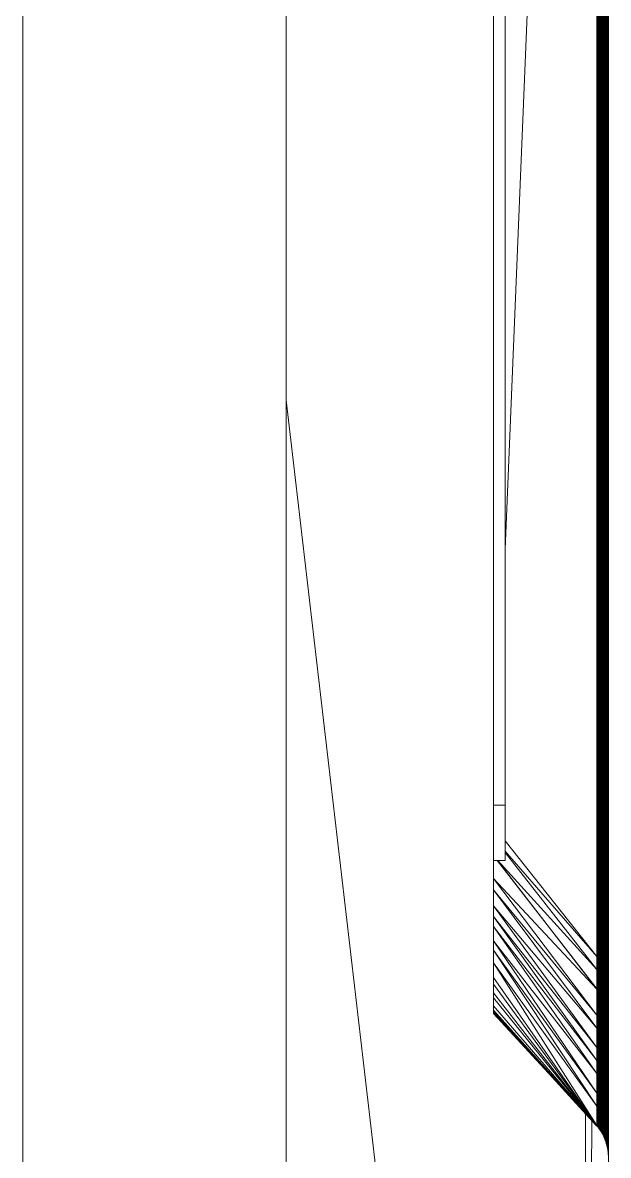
# Model space of a CAD drawing. Header units: millimetres. Extents: x 586.5 to 618.3, y 239.1 to 272.6.
# Drawn here: x 595.4555 to 595.5, y 261.3468 to 261.4328 of the extents above; entities that cross this region are included whole.
import ezdxf

# ---------------------------------------------------------------- set-up
doc = ezdxf.new("R2010")
doc.units = ezdxf.units.MM
doc.header["$LTSCALE"] = 75
doc.layers.add('A-GENM', color=253, linetype='Continuous', lineweight=9)

# ---------------------------------------------------------------- blocks, each defined once
blk = doc.blocks.new('Object 78487 - Object-283474-Subsolo')
at = {"layer": 'A-GENM'}
for p, q in [((-34830.866, 12590), (-34830.866, 12190)), ((-34830.866, 12590), (-34830.866, 12190)), ((-34810.866, 12190), (-34810.866, 12590)), ((-34810.866, 12590), (-34810.866, 12190))]:
    blk.add_line(p, q, dxfattribs=at)
blk = doc.blocks.new('Object 78487 - Object 78487-283478-Subsolo')
blk.add_blockref('Object 78487 - Object-283474-Subsolo', (0, 0))
blk = doc.blocks.new('_2597901 -  2597901-283655-Subsolo')
at = {"layer": 'A-GENM'}
for p, q in [((-34786.421, 12825.633), (-34786.421, 12364.84)), ((-34786.421, 12825.633), (-34786.421, 12458.167)), ((-34786.451, 12687.707), (-34786.451, 12458.507)), ((-34786.451, 12458.566), (-34786.451, 12687.707)), ((-34786.442, 12458.448), (-34786.442, 12687.766)), ((-34786.442, 12687.707), (-34786.442, 12458.507)), ((-34786.442, 12458.448), (-34786.442, 12687.707)), ((-34786.435, 12687.824), (-34786.435, 12458.388)), ((-34786.435, 12458.448), (-34786.435, 12687.824)), ((-34786.435, 12458.448), (-34786.435, 12687.766)), ((-34786.43, 12687.881), (-34786.43, 12458.331)), ((-34786.43, 12458.388), (-34786.43, 12687.881)), ((-34786.43, 12458.388), (-34786.43, 12687.824)), ((-34786.426, 12687.937), (-34786.426, 12458.276)), ((-34786.426, 12458.331), (-34786.426, 12687.937)), ((-34786.426, 12458.331), (-34786.426, 12687.881)), ((-34786.423, 12458.221), (-34786.423, 12687.992)), ((-34786.423, 12687.937), (-34786.423, 12458.276)), ((-34786.423, 12458.221), (-34786.423, 12687.937)), ((-34786.421, 12688.045), (-34786.421, 12458.221)), ((-34786.421, 12688.045), (-34786.421, 12458.167)), ((-34786.421, 12458.221), (-34786.421, 12687.992)), ((-34786.688, 12686.821), (-34786.688, 12459.392)), ((-34786.688, 12459.455), (-34786.688, 12686.821)), ((-34786.665, 12459.328), (-34786.665, 12686.885)), ((-34786.665, 12686.821), (-34786.665, 12459.392)), ((-34786.665, 12459.328), (-34786.665, 12686.821)), ((-34786.642, 12686.949), (-34786.642, 12459.264)), ((-34786.642, 12459.328), (-34786.642, 12686.949)), ((-34786.642, 12459.328), (-34786.642, 12686.885)), ((-34786.619, 12687.013), (-34786.619, 12459.2)), ((-34786.619, 12459.264), (-34786.619, 12687.013)), ((-34786.619, 12459.264), (-34786.619, 12686.949)), ((-34786.598, 12459.136), (-34786.598, 12687.078)), ((-34786.598, 12687.013), (-34786.598, 12459.2)), ((-34786.598, 12459.136), (-34786.598, 12687.013)), ((-34786.579, 12459.071), (-34786.579, 12687.142)), ((-34786.579, 12687.078), (-34786.579, 12459.136)), ((-34786.579, 12459.071), (-34786.579, 12687.078)), ((-34786.558, 12459.007), (-34786.558, 12687.207)), ((-34786.558, 12687.142), (-34786.558, 12459.071)), ((-34786.558, 12459.007), (-34786.558, 12687.142)), ((-34786.542, 12687.271), (-34786.542, 12458.943)), ((-34786.542, 12459.007), (-34786.542, 12687.271)), ((-34786.542, 12459.007), (-34786.542, 12687.207)), ((-34786.526, 12458.879), (-34786.526, 12687.335)), ((-34786.526, 12687.271), (-34786.526, 12458.943)), ((-34786.526, 12458.879), (-34786.526, 12687.271)), ((-34786.509, 12458.815), (-34786.509, 12687.398)), ((-34786.509, 12687.335), (-34786.509, 12458.879)), ((-34786.509, 12458.815), (-34786.509, 12687.335)), ((-34786.495, 12458.752), (-34786.495, 12687.462)), ((-34786.495, 12687.398), (-34786.495, 12458.815)), ((-34786.495, 12458.752), (-34786.495, 12687.398)), ((-34786.481, 12687.523), (-34786.481, 12458.69)), ((-34786.481, 12458.752), (-34786.481, 12687.523)), ((-34786.481, 12458.752), (-34786.481, 12687.462)), ((-34786.47, 12458.628), (-34786.47, 12687.585)), ((-34786.47, 12687.523), (-34786.47, 12458.69)), ((-34786.47, 12458.628), (-34786.47, 12687.523)), ((-34786.46, 12687.646), (-34786.46, 12458.566)), ((-34786.46, 12458.628), (-34786.46, 12687.646)), ((-34786.46, 12458.628), (-34786.46, 12687.585)), ((-34786.451, 12458.566), (-34786.451, 12687.646)), ((-34787.139, 12460.243), (-34787.139, 12685.97)), ((-34787.107, 12686.018), (-34787.107, 12460.195)), ((-34787.107, 12686.018), (-34787.107, 12460.243)), ((-34787.107, 12460.243), (-34787.107, 12685.97)), ((-34787.072, 12460.146), (-34787.072, 12686.068)), ((-34787.072, 12686.018), (-34787.072, 12460.195)), ((-34787.072, 12686.018), (-34787.072, 12460.146)), ((-34787.039, 12686.118), (-34787.039, 12460.095)), ((-34787.039, 12686.118), (-34787.039, 12460.146)), ((-34787.039, 12460.146), (-34787.039, 12686.068)), ((-34787.007, 12460.043), (-34787.007, 12686.17)), ((-34787.007, 12686.118), (-34787.007, 12460.095)), ((-34787.007, 12686.118), (-34787.007, 12460.043)), ((-34786.974, 12686.224), (-34786.974, 12459.989)), ((-34786.974, 12686.224), (-34786.974, 12460.043)), ((-34786.974, 12460.043), (-34786.974, 12686.17)), ((-34786.944, 12459.934), (-34786.944, 12686.279)), ((-34786.944, 12686.224), (-34786.944, 12459.989)), ((-34786.944, 12686.224), (-34786.944, 12459.934)), ((-34786.912, 12459.878), (-34786.912, 12686.336)), ((-34786.912, 12686.279), (-34786.912, 12459.934)), ((-34786.912, 12459.878), (-34786.912, 12686.279)), ((-34786.881, 12686.393), (-34786.881, 12459.82)), ((-34786.881, 12459.878), (-34786.881, 12686.393)), ((-34786.881, 12459.878), (-34786.881, 12686.336)), ((-34786.851, 12459.762), (-34786.851, 12686.452)), ((-34786.851, 12686.393), (-34786.851, 12459.82)), ((-34786.851, 12459.762), (-34786.851, 12686.393)), ((-34786.823, 12686.512), (-34786.823, 12459.702)), ((-34786.823, 12459.762), (-34786.823, 12686.512)), ((-34786.823, 12459.762), (-34786.823, 12686.452)), ((-34786.795, 12459.641), (-34786.795, 12686.572)), ((-34786.795, 12686.512), (-34786.795, 12459.702)), ((-34786.795, 12459.641), (-34786.795, 12686.512)), ((-34786.767, 12459.58), (-34786.767, 12686.634)), ((-34786.767, 12686.572), (-34786.767, 12459.641)), ((-34786.767, 12459.58), (-34786.767, 12686.572)), ((-34786.739, 12459.517), (-34786.739, 12686.695)), ((-34786.739, 12686.634), (-34786.739, 12459.58)), ((-34786.739, 12459.517), (-34786.739, 12686.634)), ((-34786.714, 12686.758), (-34786.714, 12459.455)), ((-34786.714, 12459.517), (-34786.714, 12686.758)), ((-34786.714, 12459.517), (-34786.714, 12686.695)), ((-34786.688, 12459.455), (-34786.688, 12686.758)), ((-34787.242, 12460.375), (-34787.242, 12685.838)), ((-34787.242, 12685.798), (-34787.242, 12460.415)), ((-34787.242, 12460.375), (-34787.242, 12685.798)), ((-34787.207, 12685.88), (-34787.207, 12460.332)), ((-34787.207, 12685.88), (-34787.207, 12460.375)), ((-34787.207, 12460.375), (-34787.207, 12685.838)), ((-34787.172, 12460.288), (-34787.172, 12685.925)), ((-34787.172, 12685.88), (-34787.172, 12460.332)), ((-34787.172, 12685.88), (-34787.172, 12460.288)), ((-34787.139, 12685.925), (-34787.139, 12460.288)), ((-34787.139, 12685.925), (-34787.139, 12460.243)), ((-34794.258, 12504.22), (-34787.293, 12672.431)), ((-34787.293, 12672.431), (-34787.293, 12473.291)), ((-34787.288, 12672.431), (-34787.288, 12473.291)), ((-34795.13, 12664.01), (-34795.13, 12471.266)), ((-34795.13, 12514.531), (-34795.13, 12664.01)), ((-34795.129, 12484.77), (-34795.129, 12566.308)), ((-34795.129, 12566.308), (-34795.129, 12484.77)), ((-34794.258, 12566.308), (-34794.258, 12484.77)), ((-34794.258, 12484.77), (-34794.258, 12566.308)), ((-34788.163, 12320.583), (-34810.866, 12515.539)), ((-34795.129, 12484.77), (-34795.129, 12480.57)), ((-34795.129, 12480.57), (-34795.129, 12484.77)), ((-34795.129, 12480.57), (-34795.129, 12484.77)), ((-34795.129, 12484.77), (-34795.129, 12480.57)), ((-34794.258, 12484.77), (-34795.129, 12484.77)), ((-34795.129, 12484.77), (-34794.258, 12484.77)), ((-34794.258, 12484.77), (-34794.258, 12480.57)), ((-34794.258, 12480.57), (-34794.258, 12484.77)), ((-34794.258, 12484.77), (-34794.258, 12480.57)), ((-34794.258, 12480.57), (-34794.258, 12484.77)), ((-34787.295, 12473.291), (-34794.258, 12482.076)), ((-34794.258, 12482.074), (-34787.293, 12473.291)), ((-34787.295, 12473.291), (-34794.258, 12481.279)), ((-34795.13, 12479.212), (-34795.13, 12480.57)), ((-34795.13, 12479.212), (-34795.13, 12480.57)), ((-34795.13, 12480.57), (-34795.13, 12471.266)), ((-34795.13, 12471.266), (-34795.13, 12480.57)), ((-34795.13, 12471.266), (-34795.13, 12480.57)), ((-34795.13, 12471.266), (-34795.13, 12480.57)), ((-34795.13, 12480.57), (-34795.13, 12476.809)), ((-34795.13, 12480.57), (-34795.13, 12475.862)), ((-34795.13, 12480.57), (-34795.13, 12474.507)), ((-34795.13, 12480.57), (-34795.13, 12473.131)), ((-34795.13, 12480.57), (-34795.13, 12473.52)), ((-34795.13, 12480.57), (-34795.13, 12471.366)), ((-34795.13, 12480.57), (-34795.13, 12478.087)), ((-34795.13, 12480.57), (-34795.13, 12476.809)), ((-34794.258, 12480.57), (-34795.129, 12480.57)), ((-34795.129, 12480.57), (-34794.258, 12480.57)), ((-34794.258, 12480.57), (-34795.129, 12480.57)), ((-34795.129, 12480.57), (-34794.258, 12480.57)), ((-34794.845, 12480.57), (-34787.281, 12470.823)), ((-34787.293, 12470.821), (-34794.834, 12480.57)), ((-34787.305, 12472.303), (-34794.795, 12480.57)), ((-34787.305, 12472.303), (-34794.258, 12481.187)), ((-34795.13, 12480.292), (-34795.13, 12471.736)), ((-34795.13, 12479.858), (-34795.13, 12472.261)), ((-34795.13, 12479.212), (-34795.13, 12479.817)), ((-34795.13, 12478.363), (-34795.13, 12479.817)), ((-34795.13, 12479.817), (-34795.13, 12479.157)), ((-34795.13, 12479.817), (-34795.13, 12478.087)), ((-34795.13, 12479.634), (-34795.13, 12472.556)), ((-34795.13, 12479.212), (-34795.13, 12478.363)), ((-34795.13, 12479.212), (-34787.293, 12470.821)), ((-34795.13, 12479.212), (-34787.293, 12468.847)), ((-34795.13, 12478.363), (-34795.13, 12479.157)), ((-34795.13, 12477.127), (-34795.13, 12479.157)), ((-34795.13, 12479.157), (-34795.13, 12478.087)), ((-34795.13, 12478.363), (-34795.13, 12477.127)), ((-34787.293, 12468.847), (-34795.13, 12478.363)), ((-34795.13, 12478.363), (-34787.293, 12467.86)), ((-34795.13, 12477.127), (-34795.13, 12478.087)), ((-34795.13, 12476.333), (-34795.13, 12478.087)), ((-34795.13, 12477.437), (-34795.13, 12478.087)), ((-34795.13, 12478.087), (-34795.13, 12476.809)), ((-34795.13, 12476.333), (-34795.13, 12477.437)), ((-34795.13, 12475.564), (-34795.13, 12477.437)), ((-34795.13, 12477.437), (-34795.13, 12476.809)), ((-34795.13, 12477.127), (-34795.13, 12476.333)), ((-34787.293, 12467.86), (-34795.13, 12477.127)), ((-34795.13, 12477.127), (-34787.293, 12466.379)), ((-34795.13, 12475.564), (-34795.13, 12476.809)), ((-34795.13, 12474.47), (-34795.13, 12476.809)), ((-34795.13, 12476.809), (-34795.13, 12475.862)), ((-34795.13, 12476.333), (-34795.13, 12475.564)), ((-34787.293, 12466.379), (-34795.13, 12476.333)), ((-34795.13, 12476.333), (-34787.293, 12465.391)), ((-34795.13, 12474.47), (-34795.13, 12475.862)), ((-34795.13, 12473.783), (-34795.13, 12475.862)), ((-34795.13, 12475.862), (-34795.13, 12475.313)), ((-34795.13, 12475.862), (-34795.13, 12474.507)), ((-34795.13, 12475.564), (-34795.13, 12474.47)), ((-34787.293, 12465.391), (-34795.13, 12475.564)), ((-34795.13, 12475.564), (-34787.293, 12464.403)), ((-34795.13, 12473.783), (-34795.13, 12475.313)), ((-34795.13, 12472.822), (-34795.13, 12475.313)), ((-34795.13, 12475.313), (-34795.13, 12474.507)), ((-34795.13, 12472.822), (-34795.13, 12474.507)), ((-34795.13, 12471.685), (-34795.13, 12474.507)), ((-34795.13, 12474.507), (-34795.13, 12473.52)), ((-34795.13, 12474.47), (-34795.13, 12473.783)), ((-34787.293, 12464.403), (-34795.13, 12474.47)), ((-34795.13, 12474.47), (-34787.293, 12462.922)), ((-34795.13, 12473.783), (-34795.13, 12472.822)), ((-34787.293, 12462.922), (-34795.13, 12473.783)), ((-34795.13, 12473.783), (-34787.293, 12461.935)), ((-34795.13, 12471.685), (-34795.13, 12473.52)), ((-34795.13, 12471.184), (-34795.13, 12473.52)), ((-34795.13, 12473.131), (-34795.13, 12473.52)), ((-34795.13, 12471.184), (-34795.13, 12473.131)), ((-34795.13, 12470.521), (-34795.13, 12473.131)), ((-34795.13, 12473.131), (-34795.13, 12472.556)), ((-34795.13, 12472.822), (-34795.13, 12471.685)), ((-34787.293, 12461.935), (-34795.13, 12472.822)), ((-34795.13, 12472.822), (-34787.293, 12460.453)), ((-34787.295, 12473.291), (-34787.291, 12472.303)), ((-34787.288, 12473.291), (-34787.288, 12472.303)), ((-34787.288, 12471.559), (-34787.288, 12473.291)), ((-34795.13, 12470.521), (-34795.13, 12472.556)), ((-34795.13, 12470.141), (-34795.13, 12472.556)), ((-34795.13, 12472.261), (-34795.13, 12472.556)), ((-34795.13, 12470.141), (-34795.13, 12472.261)), ((-34795.13, 12469.538), (-34795.13, 12472.261)), ((-34795.13, 12471.736), (-34795.13, 12472.261)), ((-34787.305, 12472.303), (-34787.281, 12470.823)), ((-34787.288, 12472.303), (-34787.288, 12470.821)), ((-34795.13, 12469.538), (-34795.13, 12471.736)), ((-34795.13, 12469.225), (-34795.13, 12471.736)), ((-34795.13, 12471.736), (-34795.13, 12471.366)), ((-34795.13, 12471.736), (-34795.13, 12471.475)), ((-34787.293, 12460.453), (-34795.13, 12471.685)), ((-34787.293, 12460.453), (-34795.13, 12471.685)), ((-34795.13, 12471.685), (-34795.13, 12471.184)), ((-34795.13, 12469.225), (-34795.13, 12471.475)), ((-34795.13, 12469.085), (-34795.13, 12471.475)), ((-34795.13, 12471.366), (-34795.13, 12471.475)), ((-34795.13, 12469.085), (-34795.13, 12471.366)), ((-34795.13, 12468.974), (-34795.13, 12471.366)), ((-34795.13, 12471.266), (-34795.13, 12471.366)), ((-34795.13, 12471.142), (-34795.13, 12471.266)), ((-34795.13, 12468.974), (-34795.13, 12471.266)), ((-34795.13, 12471.266), (-34795.13, 12471.142)), ((-34787.293, 12460.453), (-34795.13, 12471.184)), ((-34787.293, 12460.453), (-34795.13, 12471.184)), ((-34795.13, 12471.184), (-34795.13, 12470.521)), ((-34795.13, 12468.974), (-34795.13, 12471.142)), ((-34795.13, 12468.974), (-34795.13, 12471.142)), ((-34787.293, 12460.453), (-34795.13, 12470.521)), ((-34787.293, 12460.453), (-34795.13, 12470.521)), ((-34795.13, 12470.521), (-34795.13, 12470.141)), ((-34787.293, 12460.453), (-34795.13, 12470.141)), ((-34787.293, 12460.453), (-34795.13, 12470.141)), ((-34795.13, 12470.141), (-34795.13, 12469.538)), ((-34787.293, 12470.821), (-34787.293, 12468.847)), ((-34787.288, 12465.391), (-34787.288, 12470.823)), ((-34787.288, 12465.391), (-34787.288, 12470.823)), ((-34787.288, 12470.821), (-34787.288, 12468.847)), ((-34787.288, 12464.403), (-34787.288, 12470.821)), ((-34787.293, 12460.453), (-34795.13, 12469.538)), ((-34787.293, 12460.453), (-34795.13, 12469.538)), ((-34795.13, 12469.538), (-34795.13, 12469.225)), ((-34787.293, 12460.453), (-34795.13, 12469.225)), ((-34787.293, 12460.453), (-34795.13, 12469.225)), ((-34795.13, 12469.225), (-34795.13, 12469.085)), ((-34795.144, 12469.074), (-34795.116, 12468.985)), ((-34795.144, 12469.074), (-34787.279, 12460.465)), ((-34787.307, 12460.441), (-34795.144, 12469.074)), ((-34787.293, 12460.453), (-34795.13, 12469.085)), ((-34795.13, 12469.085), (-34795.13, 12468.974)), ((-34787.293, 12460.453), (-34795.13, 12469.085)), ((-34787.293, 12460.453), (-34795.13, 12468.974)), ((-34787.705, 12460.902), (-34795.13, 12468.974)), ((-34787.293, 12460.453), (-34795.13, 12468.974)), ((-34787.705, 12460.902), (-34795.13, 12468.974)), ((-34787.307, 12460.441), (-34795.116, 12468.985)), ((-34787.293, 12468.847), (-34787.293, 12467.86)), ((-34787.288, 12468.847), (-34787.288, 12467.86)), ((-34787.288, 12464.403), (-34787.288, 12468.847)), ((-34787.293, 12467.86), (-34787.293, 12466.379)), ((-34787.288, 12466.379), (-34787.288, 12467.86)), ((-34787.288, 12464.403), (-34787.288, 12467.86)), ((-34787.293, 12466.379), (-34787.293, 12465.391)), ((-34787.288, 12465.391), (-34787.288, 12466.379)), ((-34787.288, 12462.922), (-34787.288, 12466.379)), ((-34787.293, 12465.391), (-34787.293, 12464.403)), ((-34787.288, 12465.391), (-34787.288, 12464.403)), ((-34787.288, 12462.922), (-34787.288, 12465.391)), ((-34787.293, 12464.403), (-34787.293, 12462.922)), ((-34787.288, 12462.922), (-34787.288, 12464.403)), ((-34787.288, 12461.935), (-34787.288, 12464.403)), ((-34787.293, 12462.922), (-34787.293, 12461.935)), ((-34787.288, 12462.922), (-34787.288, 12461.935)), ((-34788.163, 12461.826), (-34788.163, 12320.583)), ((-34787.293, 12461.935), (-34787.293, 12460.453)), ((-34787.288, 12460.453), (-34787.288, 12461.935)), ((-34787.678, 12461.061), (-34788.163, 12320.583)), ((-34787.293, 12460.453), (-34787.705, 12460.902)), ((-34787.307, 12460.441), (-34787.279, 12460.465)), ((-34787.293, 12460.453), (-34787.26, 12460.414)), ((-34787.272, 12460.428), (-34787.293, 12460.453)), ((-34787.293, 12460.453), (-34787.26, 12460.414)), ((-34787.293, 12460.453), (-34787.26, 12460.414)), ((-34787.293, 12460.453), (-34787.26, 12460.414)), ((-34787.293, 12460.453), (-34787.26, 12460.414)), ((-34787.293, 12460.453), (-34787.26, 12460.414)), ((-34787.293, 12460.453), (-34787.26, 12460.414)), ((-34787.293, 12460.453), (-34787.26, 12460.414)), ((-34787.26, 12460.414), (-34787.293, 12460.453)), ((-34787.26, 12460.414), (-34787.293, 12460.453)), ((-34787.26, 12460.414), (-34787.293, 12460.453)), ((-34787.288, 12460.415), (-34787.288, 12460.453)), ((-34787.26, 12460.414), (-34787.272, 12460.428)), ((-34787.26, 12460.414), (-34787.272, 12460.428)), ((-34787.26, 12460.414), (-34787.272, 12460.428)), ((-34787.256, 12460.416), (-34787.26, 12460.413)), ((-34787.249, 12460.4), (-34787.26, 12460.414)), ((-34787.228, 12460.371), (-34787.26, 12460.413)), ((-34787.249, 12460.4), (-34787.26, 12460.413)), ((-34787.256, 12460.416), (-34787.225, 12460.374)), ((-34787.228, 12460.371), (-34787.256, 12460.416)), ((-34787.225, 12460.374), (-34787.249, 12460.4)), ((-34787.228, 12460.371), (-34787.249, 12460.4)), ((-34787.242, 12460.375), (-34787.242, 12460.415)), ((-34787.228, 12460.371), (-34787.223, 12460.377)), ((-34787.228, 12460.371), (-34787.225, 12460.374)), ((-34787.228, 12460.371), (-34787.225, 12460.374)), ((-34787.228, 12460.371), (-34787.225, 12460.373)), ((-34787.228, 12460.371), (-34787.195, 12460.328)), ((-34787.228, 12460.371), (-34787.202, 12460.346)), ((-34787.202, 12460.346), (-34787.225, 12460.373)), ((-34787.223, 12460.377), (-34787.191, 12460.332)), ((-34787.195, 12460.328), (-34787.223, 12460.377)), ((-34787.207, 12460.332), (-34787.207, 12460.375)), ((-34787.191, 12460.332), (-34787.202, 12460.346)), ((-34787.195, 12460.328), (-34787.202, 12460.346)), ((-34787.195, 12460.328), (-34787.188, 12460.334)), ((-34787.195, 12460.328), (-34787.191, 12460.332)), ((-34787.195, 12460.328), (-34787.191, 12460.332)), ((-34787.195, 12460.328), (-34787.191, 12460.331)), ((-34787.195, 12460.328), (-34787.163, 12460.284)), ((-34787.195, 12460.328), (-34787.163, 12460.282)), ((-34787.195, 12460.328), (-34787.165, 12460.298)), ((-34787.165, 12460.298), (-34787.191, 12460.331)), ((-34787.188, 12460.334), (-34787.156, 12460.288)), ((-34787.163, 12460.282), (-34787.188, 12460.334)), ((-34787.172, 12460.288), (-34787.172, 12460.332)), ((-34787.156, 12460.288), (-34787.165, 12460.298)), ((-34787.163, 12460.284), (-34787.165, 12460.298)), ((-34787.163, 12460.284), (-34787.156, 12460.289)), ((-34787.163, 12460.284), (-34787.156, 12460.288)), ((-34787.163, 12460.282), (-34787.156, 12460.288)), ((-34787.163, 12460.284), (-34787.156, 12460.287)), ((-34787.163, 12460.284), (-34787.13, 12460.237)), ((-34787.163, 12460.284), (-34787.128, 12460.25)), ((-34787.156, 12460.289), (-34787.123, 12460.243)), ((-34787.13, 12460.237), (-34787.156, 12460.289)), ((-34787.128, 12460.25), (-34787.156, 12460.287)), ((-34787.139, 12460.243), (-34787.139, 12460.288)), ((-34787.13, 12460.237), (-34787.128, 12460.25)), ((-34787.13, 12460.237), (-34787.121, 12460.244)), ((-34787.13, 12460.237), (-34787.123, 12460.243)), ((-34787.13, 12460.237), (-34787.123, 12460.243)), ((-34787.13, 12460.237), (-34787.123, 12460.242)), ((-34787.13, 12460.237), (-34787.098, 12460.189)), ((-34787.13, 12460.237), (-34787.093, 12460.201)), ((-34787.123, 12460.243), (-34787.128, 12460.25)), ((-34787.093, 12460.201), (-34787.123, 12460.242)), ((-34787.121, 12460.244), (-34787.088, 12460.195)), ((-34787.098, 12460.189), (-34787.121, 12460.244)), ((-34787.107, 12460.195), (-34787.107, 12460.243)), ((-34787.098, 12460.189), (-34787.093, 12460.201)), ((-34787.098, 12460.189), (-34787.088, 12460.195)), ((-34787.098, 12460.189), (-34787.088, 12460.195)), ((-34787.098, 12460.189), (-34787.091, 12460.194)), ((-34787.098, 12460.189), (-34787.063, 12460.141)), ((-34787.098, 12460.189), (-34787.06, 12460.152)), ((-34787.088, 12460.196), (-34787.095, 12460.189)), ((-34787.063, 12460.141), (-34787.095, 12460.189)), ((-34787.088, 12460.195), (-34787.093, 12460.201)), ((-34787.06, 12460.152), (-34787.091, 12460.194)), ((-34787.088, 12460.196), (-34787.056, 12460.146)), ((-34787.063, 12460.141), (-34787.088, 12460.196)), ((-34787.072, 12460.146), (-34787.072, 12460.195)), ((-34787.063, 12460.141), (-34787.06, 12460.152)), ((-34787.063, 12460.141), (-34787.056, 12460.146)), ((-34787.063, 12460.141), (-34787.056, 12460.146)), ((-34787.063, 12460.141), (-34787.056, 12460.145)), ((-34787.063, 12460.141), (-34787.03, 12460.091)), ((-34787.063, 12460.141), (-34787.025, 12460.1)), ((-34787.056, 12460.146), (-34787.06, 12460.152)), ((-34787.056, 12460.146), (-34787.023, 12460.095)), ((-34787.03, 12460.091), (-34787.056, 12460.146)), ((-34787.025, 12460.1), (-34787.056, 12460.145)), ((-34787.039, 12460.095), (-34787.039, 12460.146)), ((-34787.03, 12460.091), (-34787.025, 12460.1)), ((-34787.03, 12460.091), (-34787.021, 12460.096)), ((-34787.03, 12460.091), (-34787.023, 12460.095)), ((-34787.03, 12460.091), (-34787.023, 12460.095)), ((-34787.03, 12460.091), (-34786.995, 12460.039)), ((-34787.03, 12460.091), (-34786.991, 12460.048)), ((-34787.021, 12460.096), (-34787.025, 12460.1)), ((-34786.991, 12460.048), (-34787.023, 12460.095)), ((-34787.023, 12460.095), (-34786.991, 12460.043)), ((-34786.995, 12460.039), (-34787.023, 12460.095)), ((-34787.007, 12460.043), (-34787.007, 12460.095)), ((-34786.995, 12460.039), (-34786.991, 12460.048)), ((-34786.995, 12460.039), (-34786.988, 12460.044)), ((-34786.995, 12460.039), (-34786.991, 12460.043)), ((-34786.995, 12460.039), (-34786.991, 12460.043)), ((-34786.995, 12460.039), (-34786.963, 12459.987)), ((-34786.995, 12460.039), (-34786.96, 12459.994)), ((-34786.988, 12460.044), (-34786.991, 12460.048)), ((-34786.96, 12459.994), (-34786.991, 12460.043)), ((-34786.991, 12460.043), (-34786.96, 12459.989)), ((-34786.963, 12459.987), (-34786.991, 12460.043)), ((-34786.974, 12459.989), (-34786.974, 12460.043)), ((-34786.963, 12459.987), (-34786.96, 12459.994)), ((-34786.963, 12459.987), (-34786.958, 12459.991)), ((-34786.963, 12459.987), (-34786.96, 12459.989)), ((-34786.963, 12459.987), (-34786.96, 12459.988)), ((-34786.963, 12459.987), (-34786.928, 12459.934)), ((-34786.963, 12459.987), (-34786.928, 12459.938)), ((-34786.958, 12459.991), (-34786.96, 12459.994)), ((-34786.958, 12459.989), (-34786.96, 12459.987)), ((-34786.928, 12459.938), (-34786.96, 12459.988)), ((-34786.928, 12459.934), (-34786.96, 12459.987)), ((-34786.928, 12459.934), (-34786.958, 12459.989)), ((-34786.944, 12459.934), (-34786.944, 12459.989)), ((-34786.925, 12459.935), (-34786.928, 12459.938)), ((-34786.928, 12459.934), (-34786.928, 12459.938)), ((-34786.928, 12459.934), (-34786.925, 12459.935)), ((-34786.898, 12459.906), (-34786.928, 12459.906)), ((-34786.9, 12459.906), (-34786.928, 12459.906)), ((-34786.9, 12459.906), (-34786.928, 12459.906)), ((-34786.912, 12459.878), (-34786.912, 12459.934)), ((-34786.867, 12459.849), (-34786.898, 12459.849)), ((-34786.87, 12459.849), (-34786.898, 12459.849)), ((-34786.87, 12459.849), (-34786.898, 12459.849)), ((-34786.881, 12459.878), (-34786.881, 12459.82)), ((-34786.837, 12459.791), (-34786.867, 12459.791)), ((-34786.839, 12459.791), (-34786.867, 12459.791)), ((-34786.839, 12459.791), (-34786.867, 12459.791)), ((-34786.851, 12459.762), (-34786.851, 12459.82)), ((-34786.809, 12459.731), (-34786.837, 12459.731)), ((-34786.812, 12459.731), (-34786.837, 12459.731)), ((-34786.812, 12459.731), (-34786.837, 12459.731)), ((-34786.823, 12459.762), (-34786.823, 12459.702)), ((-34786.781, 12459.672), (-34786.809, 12459.672)), ((-34786.784, 12459.672), (-34786.809, 12459.672)), ((-34786.784, 12459.672), (-34786.809, 12459.672)), ((-34786.795, 12459.641), (-34786.795, 12459.702)), ((-34786.753, 12459.61), (-34786.781, 12459.61)), ((-34786.756, 12459.61), (-34786.781, 12459.61)), ((-34786.756, 12459.61), (-34786.781, 12459.61)), ((-34786.767, 12459.58), (-34786.767, 12459.641)), ((-34786.728, 12459.549), (-34786.753, 12459.549)), ((-34786.73, 12459.549), (-34786.753, 12459.549)), ((-34786.73, 12459.549), (-34786.753, 12459.549)), ((-34786.739, 12459.517), (-34786.739, 12459.58)), ((-34786.702, 12459.486), (-34786.728, 12459.486)), ((-34786.705, 12459.486), (-34786.728, 12459.486)), ((-34786.705, 12459.486), (-34786.728, 12459.486)), ((-34786.714, 12459.517), (-34786.714, 12459.455)), ((-34786.677, 12459.423), (-34786.702, 12459.423)), ((-34786.679, 12459.423), (-34786.702, 12459.423)), ((-34786.679, 12459.423), (-34786.702, 12459.423)), ((-34786.688, 12459.455), (-34786.688, 12459.392)), ((-34786.653, 12459.36), (-34786.677, 12459.36)), ((-34786.656, 12459.36), (-34786.677, 12459.36)), ((-34786.656, 12459.36), (-34786.677, 12459.36)), ((-34786.665, 12459.328), (-34786.665, 12459.392)), ((-34786.63, 12459.296), (-34786.653, 12459.296)), ((-34786.632, 12459.296), (-34786.653, 12459.296)), ((-34786.632, 12459.296), (-34786.653, 12459.296)), ((-34786.642, 12459.328), (-34786.642, 12459.264)), ((-34786.609, 12459.233), (-34786.63, 12459.233)), ((-34786.609, 12459.233), (-34786.63, 12459.233)), ((-34786.609, 12459.233), (-34786.63, 12459.233)), ((-34786.619, 12459.264), (-34786.619, 12459.2)), ((-34786.588, 12459.167), (-34786.609, 12459.167)), ((-34786.588, 12459.167), (-34786.609, 12459.167)), ((-34786.588, 12459.167), (-34786.609, 12459.167)), ((-34786.598, 12459.136), (-34786.598, 12459.2)), ((-34786.567, 12459.103), (-34786.588, 12459.103)), ((-34786.567, 12459.103), (-34786.588, 12459.103)), ((-34786.567, 12459.103), (-34786.588, 12459.103)), ((-34786.579, 12459.071), (-34786.579, 12459.136)), ((-34786.549, 12459.04), (-34786.567, 12459.04)), ((-34786.549, 12459.04), (-34786.567, 12459.04)), ((-34786.549, 12459.04), (-34786.567, 12459.04)), ((-34786.558, 12459.007), (-34786.558, 12459.071)), ((-34786.532, 12458.974), (-34786.549, 12458.974)), ((-34786.532, 12458.974), (-34786.549, 12458.974)), ((-34786.532, 12458.974), (-34786.549, 12458.974)), ((-34786.542, 12459.007), (-34786.542, 12458.943)), ((-34786.516, 12458.91), (-34786.532, 12458.91)), ((-34786.516, 12458.91), (-34786.532, 12458.91)), ((-34786.516, 12458.91), (-34786.532, 12458.91)), ((-34786.526, 12458.879), (-34786.526, 12458.943)), ((-34786.502, 12458.848), (-34786.516, 12458.848)), ((-34786.502, 12458.848), (-34786.516, 12458.848)), ((-34786.502, 12458.848), (-34786.516, 12458.848)), ((-34786.509, 12458.815), (-34786.509, 12458.879)), ((-34786.488, 12458.784), (-34786.502, 12458.784)), ((-34786.488, 12458.784), (-34786.502, 12458.784)), ((-34786.488, 12458.784), (-34786.502, 12458.784)), ((-34786.495, 12458.752), (-34786.495, 12458.815)), ((-34786.474, 12458.721), (-34786.488, 12458.721)), ((-34786.474, 12458.721), (-34786.488, 12458.721)), ((-34786.474, 12458.721), (-34786.488, 12458.721)), ((-34786.481, 12458.752), (-34786.481, 12458.69)), ((-34786.465, 12458.659), (-34786.474, 12458.659)), ((-34786.465, 12458.659), (-34786.474, 12458.659)), ((-34786.465, 12458.659), (-34786.474, 12458.659)), ((-34786.47, 12458.628), (-34786.47, 12458.69)), ((-34786.453, 12458.598), (-34786.465, 12458.598)), ((-34786.453, 12458.598), (-34786.465, 12458.598)), ((-34786.453, 12458.598), (-34786.465, 12458.598)), ((-34786.46, 12458.628), (-34786.46, 12458.566)), ((-34786.446, 12458.537), (-34786.453, 12458.537)), ((-34786.446, 12458.537), (-34786.453, 12458.537)), ((-34786.446, 12458.537), (-34786.453, 12458.537)), ((-34786.451, 12458.566), (-34786.451, 12458.507)), ((-34786.439, 12458.477), (-34786.446, 12458.477)), ((-34786.439, 12458.477), (-34786.446, 12458.477)), ((-34786.439, 12458.477), (-34786.446, 12458.477)), ((-34786.442, 12458.448), (-34786.442, 12458.507)), ((-34786.432, 12458.419), (-34786.439, 12458.419)), ((-34786.432, 12458.419), (-34786.439, 12458.419)), ((-34786.432, 12458.419), (-34786.439, 12458.419)), ((-34786.435, 12458.448), (-34786.435, 12458.388)), ((-34786.428, 12458.36), (-34786.432, 12458.36)), ((-34786.428, 12458.36), (-34786.432, 12458.36)), ((-34786.428, 12458.36), (-34786.432, 12458.36)), ((-34786.43, 12458.388), (-34786.43, 12458.331)), ((-34786.423, 12458.304), (-34786.428, 12458.304)), ((-34786.423, 12458.304), (-34786.428, 12458.304)), ((-34786.423, 12458.304), (-34786.428, 12458.304)), ((-34786.426, 12458.331), (-34786.426, 12458.276)), ((-34786.423, 12458.221), (-34786.423, 12458.276)), ((-34786.421, 12458.221), (-34786.421, 12458.167))]:
    blk.add_line(p, q, dxfattribs=at)
blk = doc.blocks.new('_2597901 -  2597901-283659-Subsolo')
blk.add_blockref('_2597901 -  2597901-283655-Subsolo', (0, 0))

msp = doc.modelspace()

# ---------------------------------------------------------------- block references
at = {"layer": 'A-GENM', "xscale": 0.001, "yscale": 0.001, "zscale": 0.001}
for name in ['_2597901 -  2597901-283659-Subsolo', 'Object 78487 - Object 78487-283478-Subsolo']:
    msp.add_blockref(name, (630.286406, 248.888567), dxfattribs=at)

doc.saveas('drawing.dxf')
